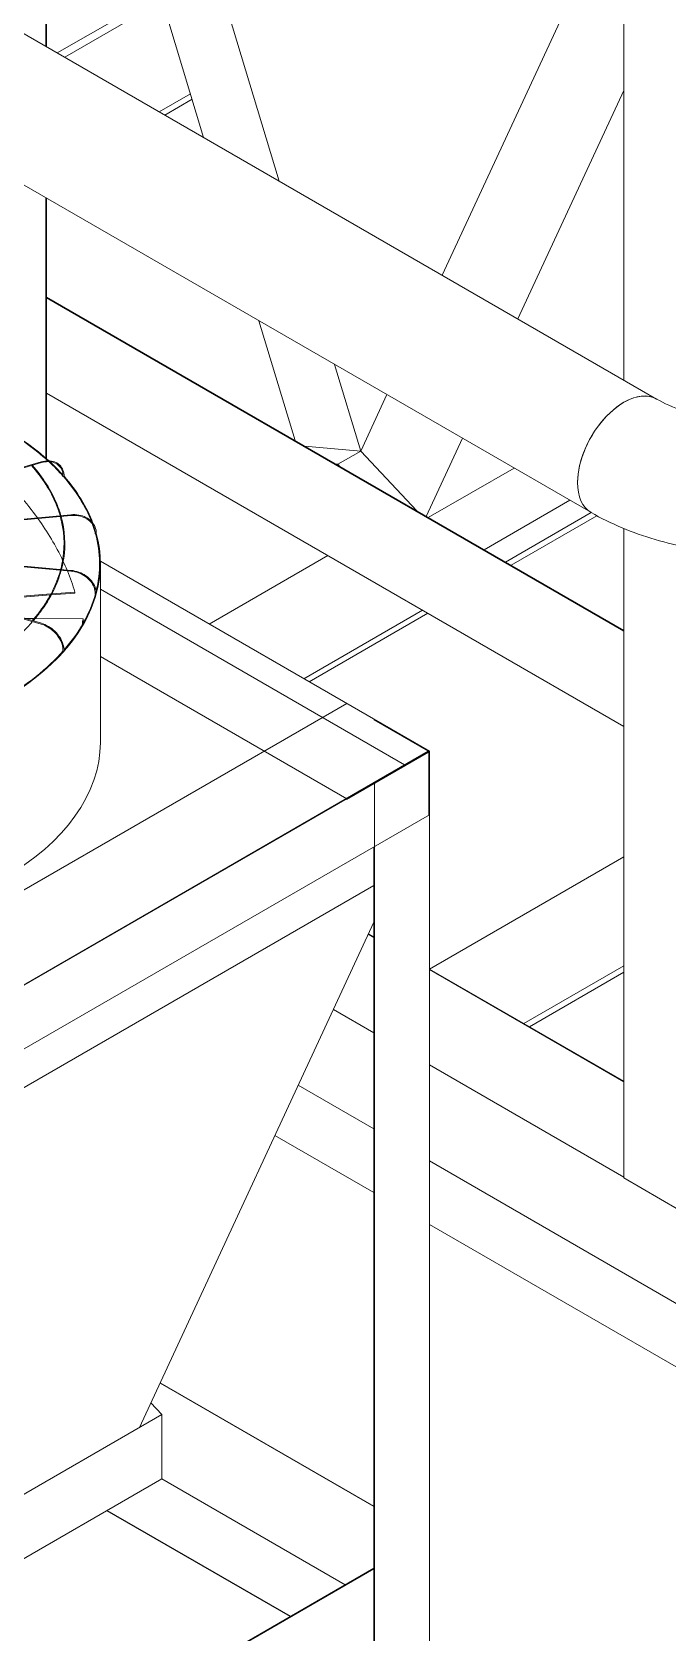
# Model space of a CAD drawing. Header units: millimetres. Extents: x -312439 to 477422, y -331570 to 212570.
# Drawn here: x 399200 to 399700, y 90479 to 91738 of the extents above; entities that cross this region are included whole.
import ezdxf

# ---------------------------------------------------------------- set-up
doc = ezdxf.new("R2010")
doc.units = ezdxf.units.MM

msp = doc.modelspace()

# ---------------------------------------------------------------- linework, layer by layer
at = {"color": 0, "linetype": 'Continuous', "lineweight": 0, "extrusion": (8.40036e-17, 0.816497, 0.57735)}
for p, q in [((397733.916, 92460.429), (399639.388, 91360.304)), ((398161.301, 92332.699), (399691.287, 91449.361)), ((399210.791, 92147.311), (399210.791, 91726.776)), ((399211.224, 92097.055), (399211.224, 91726.526)), ((399258.768, 92069.605), (399394.331, 91620.809)), ((399211.224, 92064.464), (399334.862, 91655.143)), ((399665.471, 91884.801), (399665.471, 91464.266)), ((399522.66, 91546.718), (399658.223, 91838.98)), ((399300.687, 91768.285), (399219.79, 91721.58)), ((399225.659, 91718.191), (399302.43, 91762.515)), ((399665.471, 91692.063), (399582.129, 91512.383)), ((399324.497, 91689.459), (399299.961, 91675.293)), ((399325.783, 91685.201), (399304.292, 91672.793)), ((399210.791, 91607.755), (399210.791, 91402.868)), ((399211.224, 91607.505), (399211.224, 91402.485)), ((399665.471, 91267.348), (399211.224, 91529.609)), ((399665.471, 91266.848), (399211.224, 91529.109)), ((399378.408, 91510.981), (399406.907, 91416.631)), ((399458.496, 91408.384), (399437.876, 91476.647)), ((399665.471, 91191.839), (399211.224, 91454.099)), ((399458.496, 91408.384), (399479.115, 91452.838)), ((399538.584, 91418.503), (399510.084, 91357.061)), ((399414.344, 91412.337), (399458.496, 91408.384)), ((399458.496, 91408.384), (399440.535, 91398.015)), ((399502.647, 91361.355), (399458.496, 91408.384)), ((399014.913, 91343.417), (399207.08, 91399.948)), ((399015.322, 91342.899), (399207.253, 91399.36)), ((399438.897, 91398.161), (399440.535, 91398.015)), ((399440.535, 91397.472), (399440.01, 91397.519)), ((399440.535, 91398.015), (399442.174, 91396.269)), ((399441.061, 91396.912), (399440.535, 91397.472)), ((399511.624, 91356.172), (399579.084, 91395.12)), ((399622.985, 91369.774), (399555.525, 91330.826)), ((399017.257, 91338.842), (399230.556, 91358.347)), ((399230.612, 91357.737), (399017.372, 91338.238)), ((399639.879, 91360.015), (399572.424, 91321.07)), ((399644.277, 91357.553), (399576.754, 91318.569)), ((399665.471, 91347.501), (399665.471, 90836.715)), ((399014.223, 91329.117), (399207.08, 91272.383)), ((399207.253, 91272.971), (399014.683, 91329.62)), ((399230.556, 91313.984), (399016.99, 91333.513)), ((399230.612, 91314.594), (399017.171, 91334.112)), ((399339.344, 91272.297), (399432.729, 91326.213)), ((399512.507, 91172.321), (399253.661, 91321.766)), ((399253.681, 91179.153), (399253.681, 91319.893)), ((399149.223, 91290.728), (399214.784, 91296.031)), ((399214.356, 91295.238), (399149.414, 91289.986)), ((399233.494, 91296.786), (399215.085, 91295.297)), ((399215.508, 91296.09), (399233.7, 91297.561)), ((399233.494, 91296.786), (399233.7, 91297.561)), ((399253.681, 91299.752), (399493.019, 91161.57)), ((399201.651, 91276.801), (399194.091, 91276.843)), ((399240.112, 91276.587), (399202.447, 91276.796)), ((399240.277, 91275.826), (399240.112, 91276.587)), ((399507.03, 91283.315), (399413.645, 91229.399)), ((399511.361, 91280.815), (399417.976, 91226.899)), ((399447.547, 91134.816), (399253.681, 91246.745)), ((399447.547, 91209.826), (398457.988, 90638.503)), ((399468.768, 91197.074), (399469.201, 91197.324)), ((399511.641, 91172.321), (399468.768, 91197.074)), ((399512.507, 91172.321), (398522.515, 90600.749)), ((399511.641, 91172.321), (398522.515, 90601.249)), ((399512.074, 91171.571), (399447.547, 91134.316)), ((399512.074, 91122.065), (399512.074, 91171.571)), ((399512.507, 91172.321), (399512.507, 90124.235)), ((399469.201, 91147.318), (399468.768, 91147.568)), ((399469.201, 91147.318), (399469.201, 90099.231)), ((399447.547, 91134.316), (399447.547, 91134.816)), ((398522.515, 90550.742), (399512.507, 91122.315)), ((399512.507, 91122.315), (399512.074, 91122.065)), ((399468.768, 91097.061), (399468.768, 90174.491)), ((399512.587, 91000.992), (399665.471, 91089.26)), ((399468.768, 91066.771), (398565.822, 90545.455)), ((399284.476, 90640.438), (399468.768, 91037.755)), ((399468.768, 91025.791), (399464.391, 91028.318)), ((399468.768, 91026.291), (399464.574, 91028.713)), ((399665.471, 90912.724), (399512.507, 91001.038)), ((399665.471, 90912.224), (399512.507, 91000.538)), ((399665.471, 91003.464), (399586.888, 90958.094)), ((399665.471, 90998.464), (399591.219, 90955.594)), ((399468.768, 90950.782), (399436.947, 90969.153)), ((399665.471, 90837.215), (399512.507, 90925.529)), ((399468.768, 90875.272), (399409.321, 90909.594)), ((399391.026, 90870.15), (399468.768, 90825.266)), ((400206.015, 90449.622), (399512.507, 90850.019)), ((399708.778, 90811.712), (399665.471, 90836.715)), ((399512.507, 90800.013), (400206.015, 90399.616)), ((399468.768, 90578.121), (399300.605, 90675.21)), ((399468.768, 90578.621), (399300.788, 90675.604)), ((399302.028, 90650.571), (399293.426, 90659.733)), ((399302.028, 90650.571), (398565.822, 90225.523)), ((399302.028, 90599.879), (399302.028, 90650.571)), ((399302.028, 90599.879), (398565.822, 90174.83)), ((399446.248, 90516.613), (399302.028, 90599.879)), ((399402.941, 90491.61), (399258.721, 90574.876)), ((399403.374, 90491.86), (399259.154, 90575.126)), ((399468.768, 90529.615), (398565.822, 90008.299)), ((399468.768, 90529.115), (398565.822, 90007.799))]:
    msp.add_line(p, q, dxfattribs=at)
at = {"color": 0, "linetype": 'Continuous', "lineweight": 0}
for centre, major_axis, ratio, start_param, end_param in [((399665.518, 91404.722), (25.769, 44.633), 0.57735027, 0, 3.14159265), ((399665.518, 91404.728), (25.769, 44.633), 0.57735027, 6.27017561, 8.63945034), ((398991.456, 91319.893), (-261.613, 0), 0.57735027, 3.7066773, 3.9265771), ((398991.456, 91319.893), (-262.225, 0), 0.57735027, 3.70513098, 3.92656332), ((398991.662, 91277.984), (244.29, -64.884), 0.75609809, 0.74734226, 0.94521638), ((398991.456, 91319.893), (-261.613, 0), 0.57735027, 3.61515025, 3.70170347), ((398991.456, 91319.893), (-262.225, 0), 0.57735027, 3.61985507, 3.69985444), ((399224.583, 91388.567), (-0.306, 0.005), 0.57151893, 0, 0.48093441), ((399224.583, 91388.567), (-0.306, 0.005), 0.57151893, 0.48093441, 2.05173073), ((398991.456, 91319.893), (-261.613, 0), 0.57735027, 3.36238614, 3.61229931), ((399224.856, 91388.647), (-0.306, 0), 0.57735027, 1.51847105, 3.14159265), ((398991.456, 91319.893), (-262.225, 0), 0.57735027, 3.35258455, 3.61250391), ((398991.662, 91277.984), (244.29, -64.884), 0.75609809, 0.56765226, 0.74413192), ((398991.456, 91319.893), (-261.613, 0), 0.57735027, 3.30533409, 3.34662112), ((399249.891, 91343.597), (-0.306, 0.006), 0.57529521, 0, 0.1678974), ((399249.891, 91343.597), (-0.306, 0.006), 0.57529521, 0.1678974, 1.73869373), ((398991.456, 91319.893), (-261.613, 0), 0.57735027, 2.99765293, 3.29800587), ((399250.193, 91343.625), (-0.306, 0), 0.57735027, 1.20431179, 3.14159265), ((398991.456, 91319.893), (-262.225, 0), 0.57735027, 2.98564851, 3.29843455), ((398991.662, 91277.984), (244.29, -64.884), 0.75609809, 0.52742762, 0.56258602), ((398991.662, 91277.984), (244.29, -64.884), 0.75609809, 0.43797738, 0.52410314), ((398991.456, 91319.893), (-261.613, 0), 0.57735027, 2.6753447, 2.98369427), ((398991.456, 91319.893), (-262.225, 0), 0.57735027, 2.67079138, 2.98435819), ((399249.891, 91296.313), (-0.306, 0.006), 0.57926583, 0, 1.42460911), ((399250.193, 91296.286), (-0.306, 0), 0.57735027, 0.89015252, 3.14159265), ((398991.291, 91277.971), (247.048, 53.431), 0.77194744, 5.97753341, 6.00303014), ((398991.456, 91277.21), (247.048, 53.431), 0.77194744, 5.98503469, 6.00303014), ((398991.456, 91319.893), (-262.225, 0), 0.57735027, 2.04211157, 2.67027741), ((398991.456, 91319.893), (-261.613, 0), 0.57735027, 2.35899899, 2.669365), ((399224.583, 91251.343), (-0.306, 0.005), 0.58304212, 0, 1.10944839), ((399224.856, 91251.263), (-0.306, 0), 0.57735027, 0.57599326, 3.14159265), ((398991.456, 91179.153), (262.225, 0), 0.57735027, 5.49778714, 6.28318531)]:
    msp.add_ellipse(centre, major_axis=major_axis, ratio=ratio, start_param=start_param, end_param=end_param, dxfattribs=at)
for points, knots in [([(399691.287, 91449.355), (399697.108, 91445.994), (399704.253, 91442.725), (399720.944, 91436.971), (399730.592, 91434.536), (399751.456, 91431.101), (399762.715, 91430.161), (399785.43, 91430.071), (399796.883, 91430.948), (399818.409, 91434.361), (399828.495, 91436.878), (399845.493, 91442.749), (399852.605, 91446.007), (399858.405, 91449.355)], [1.57079633, 1.57079633, 1.57079633, 1.57079633, 1.81792283, 1.81792283, 2.07840546, 2.07840546, 2.34935437, 2.34935437, 2.62419332, 2.62419332, 2.8954114, 2.8954114, 3.14159265, 3.14159265, 3.14159265, 3.14159265]), ([(399222.014, 91357.566), (399221.126, 91360.674), (399220.049, 91363.765), (399214.471, 91377.302), (399207.97, 91387.478), (399199.463, 91397.069)], [4.090367588, 4.090367588, 4.090367588, 4.090367588, 4.160558289, 4.160558289, 4.40029723, 4.40029723, 4.40029723, 4.40029723]), ([(399222.634, 91357.623), (399221.748, 91360.742), (399220.674, 91363.842), (399215.101, 91377.432), (399208.605, 91387.643), (399200.112, 91397.26)], [4.089535281, 4.089535281, 4.089535281, 4.089535281, 4.159441128, 4.159441128, 4.398510522, 4.398510522, 4.398510522, 4.398510522]), ([(399225.162, 91388.647), (399225.162, 91390.38), (399224.862, 91392.03), (399223.687, 91395), (399222.811, 91396.318), (399220.57, 91398.485), (399219.206, 91399.333), (399216.135, 91400.474), (399214.428, 91400.768), (399210.839, 91400.781), (399208.958, 91400.5), (399207.08, 91399.948)], [4.71238898, 4.71238898, 4.71238898, 4.71238898, 5.02654825, 5.02654825, 5.34070751, 5.34070751, 5.65486678, 5.65486678, 5.96902604, 5.96902604, 6.28318531, 6.28318531, 6.28318531, 6.28318531]), ([(399207.253, 91399.36), (399209.069, 91399.894), (399210.881, 91400.161), (399214.316, 91400.138), (399215.937, 91399.848), (399218.829, 91398.748), (399220.1, 91397.938), (399222.175, 91395.88), (399222.979, 91394.631), (399224.044, 91391.808), (399224.305, 91390.234), (399224.277, 91388.572)], [0, 0, 0, 0, 0.31726804, 0.31726804, 0.63453608, 0.63453608, 0.95180412, 0.95180412, 1.26907216, 1.26907216, 1.5863402, 1.5863402, 1.5863402, 1.5863402]), ([(399222.445, 91315.341), (399223.201, 91318.197), (399223.797, 91321.066), (399225.899, 91334.945), (399225.209, 91346.061), (399222.182, 91356.966)], [3.775416091, 3.775416091, 3.775416091, 3.775416091, 3.839785386, 3.839785386, 4.085856435, 4.085856435, 4.085856435, 4.085856435]), ([(399223.064, 91315.284), (399223.817, 91318.147), (399224.412, 91321.024), (399226.509, 91334.94), (399225.82, 91346.091), (399222.802, 91357.023)], [3.776162482, 3.776162482, 3.776162482, 3.776162482, 3.84020832, 3.84020832, 4.085056875, 4.085056875, 4.085056875, 4.085056875]), ([(399250.5, 91343.625), (399250.5, 91345.361), (399250.167, 91347.069), (399248.868, 91350.255), (399247.902, 91351.733), (399245.437, 91354.312), (399243.939, 91355.413), (399240.559, 91357.134), (399238.678, 91357.753), (399234.716, 91358.455), (399232.636, 91358.537), (399230.556, 91358.347)], [4.71238898, 4.71238898, 4.71238898, 4.71238898, 5.02654825, 5.02654825, 5.34070751, 5.34070751, 5.65486678, 5.65486678, 5.96902604, 5.96902604, 6.28318531, 6.28318531, 6.28318531, 6.28318531]), ([(399230.612, 91357.737), (399232.628, 91357.922), (399234.642, 91357.839), (399238.466, 91357.151), (399240.274, 91356.545), (399243.506, 91354.874), (399244.928, 91353.81), (399247.247, 91351.331), (399248.143, 91349.917), (399249.328, 91346.879), (399249.616, 91345.255), (399249.585, 91343.603)], [6.28318531, 6.28318531, 6.28318531, 6.28318531, 6.60045335, 6.60045335, 6.91772139, 6.91772139, 7.23498943, 7.23498943, 7.55225747, 7.55225747, 7.86952551, 7.86952551, 7.86952551, 7.86952551]), ([(399639.749, 91360.089), (399655.246, 91351.143), (399672.216, 91344.127), (399708, 91333.6), (399726.82, 91330.103), (399765.112, 91326.602), (399784.58, 91326.602), (399822.872, 91330.103), (399841.692, 91333.6), (399877.475, 91344.127), (399894.446, 91351.143), (399909.942, 91360.089)], [1.57079633, 1.57079633, 1.57079633, 1.57079633, 1.88495559, 1.88495559, 2.19911486, 2.19911486, 2.51327412, 2.51327412, 2.82743339, 2.82743339, 3.14159265, 3.14159265, 3.14159265, 3.14159265]), ([(399200.158, 91275.058), (399202.241, 91277.446), (399204.202, 91279.869), (399213.777, 91292.685), (399219.249, 91303.604), (399222.284, 91314.741)], [3.460252929, 3.460252929, 3.460252929, 3.460252929, 3.519740472, 3.519740472, 3.770904844, 3.770904844, 3.770904844, 3.770904844]), ([(399200.804, 91274.868), (399202.847, 91277.219), (399204.771, 91279.604), (399214.355, 91292.45), (399219.858, 91303.453), (399222.903, 91314.684)], [3.4620089, 3.4620089, 3.4620089, 3.4620089, 3.520255665, 3.520255665, 3.771684168, 3.771684168, 3.771684168, 3.771684168]), ([(399230.556, 91313.984), (399232.572, 91313.8), (399234.588, 91313.349), (399238.419, 91311.959), (399240.233, 91311.02), (399243.477, 91308.749), (399244.906, 91307.418), (399247.237, 91304.5), (399248.138, 91302.914), (399249.328, 91299.646), (399249.616, 91297.965), (399249.585, 91296.319)], [0, 0, 0, 0, 0.31726804, 0.31726804, 0.63453608, 0.63453608, 0.95180412, 0.95180412, 1.26907216, 1.26907216, 1.5863402, 1.5863402, 1.5863402, 1.5863402]), ([(399250.5, 91296.286), (399250.5, 91298.022), (399250.167, 91299.786), (399248.873, 91303.196), (399247.912, 91304.842), (399245.46, 91307.857), (399243.968, 91309.226), (399240.601, 91311.556), (399238.725, 91312.518), (399234.77, 91313.942), (399232.692, 91314.404), (399230.612, 91314.594)], [4.71238898, 4.71238898, 4.71238898, 4.71238898, 5.02654825, 5.02654825, 5.34070751, 5.34070751, 5.65486678, 5.65486678, 5.96902604, 5.96902604, 6.28318531, 6.28318531, 6.28318531, 6.28318531]), ([(399157.906, 91240.357), (399160.823, 91242.059), (399163.661, 91243.806), (399179.805, 91254.285), (399191.245, 91263.979), (399200.361, 91274.36)], [3.146960648, 3.146960648, 3.146960648, 3.146960648, 3.200039333, 3.200039333, 3.457809786, 3.457809786, 3.457809786, 3.457809786]), ([(399207.08, 91272.383), (399208.896, 91271.849), (399210.714, 91271.048), (399214.173, 91268.99), (399215.812, 91267.733), (399218.746, 91264.892), (399220.039, 91263.307), (399222.15, 91259.971), (399222.967, 91258.22), (399224.044, 91254.731), (399224.305, 91252.992), (399224.277, 91251.349)], [6.28318531, 6.28318531, 6.28318531, 6.28318531, 6.60045335, 6.60045335, 6.91772139, 6.91772139, 7.23498943, 7.23498943, 7.55225747, 7.55225747, 7.86952551, 7.86952551, 7.86952551, 7.86952551]), ([(399225.162, 91251.263), (399225.162, 91252.996), (399224.863, 91254.811), (399223.7, 91258.431), (399222.837, 91260.236), (399220.633, 91263.665), (399219.291, 91265.289), (399216.26, 91268.198), (399214.571, 91269.484), (399211.006, 91271.594), (399209.131, 91272.418), (399207.253, 91272.971)], [4.71238898, 4.71238898, 4.71238898, 4.71238898, 5.02654825, 5.02654825, 5.34070751, 5.34070751, 5.65486678, 5.65486678, 5.96902604, 5.96902604, 6.28318531, 6.28318531, 6.28318531, 6.28318531])]:
    msp.add_open_spline(points, degree=3, knots=knots, dxfattribs=at)

doc.saveas('drawing.dxf')
